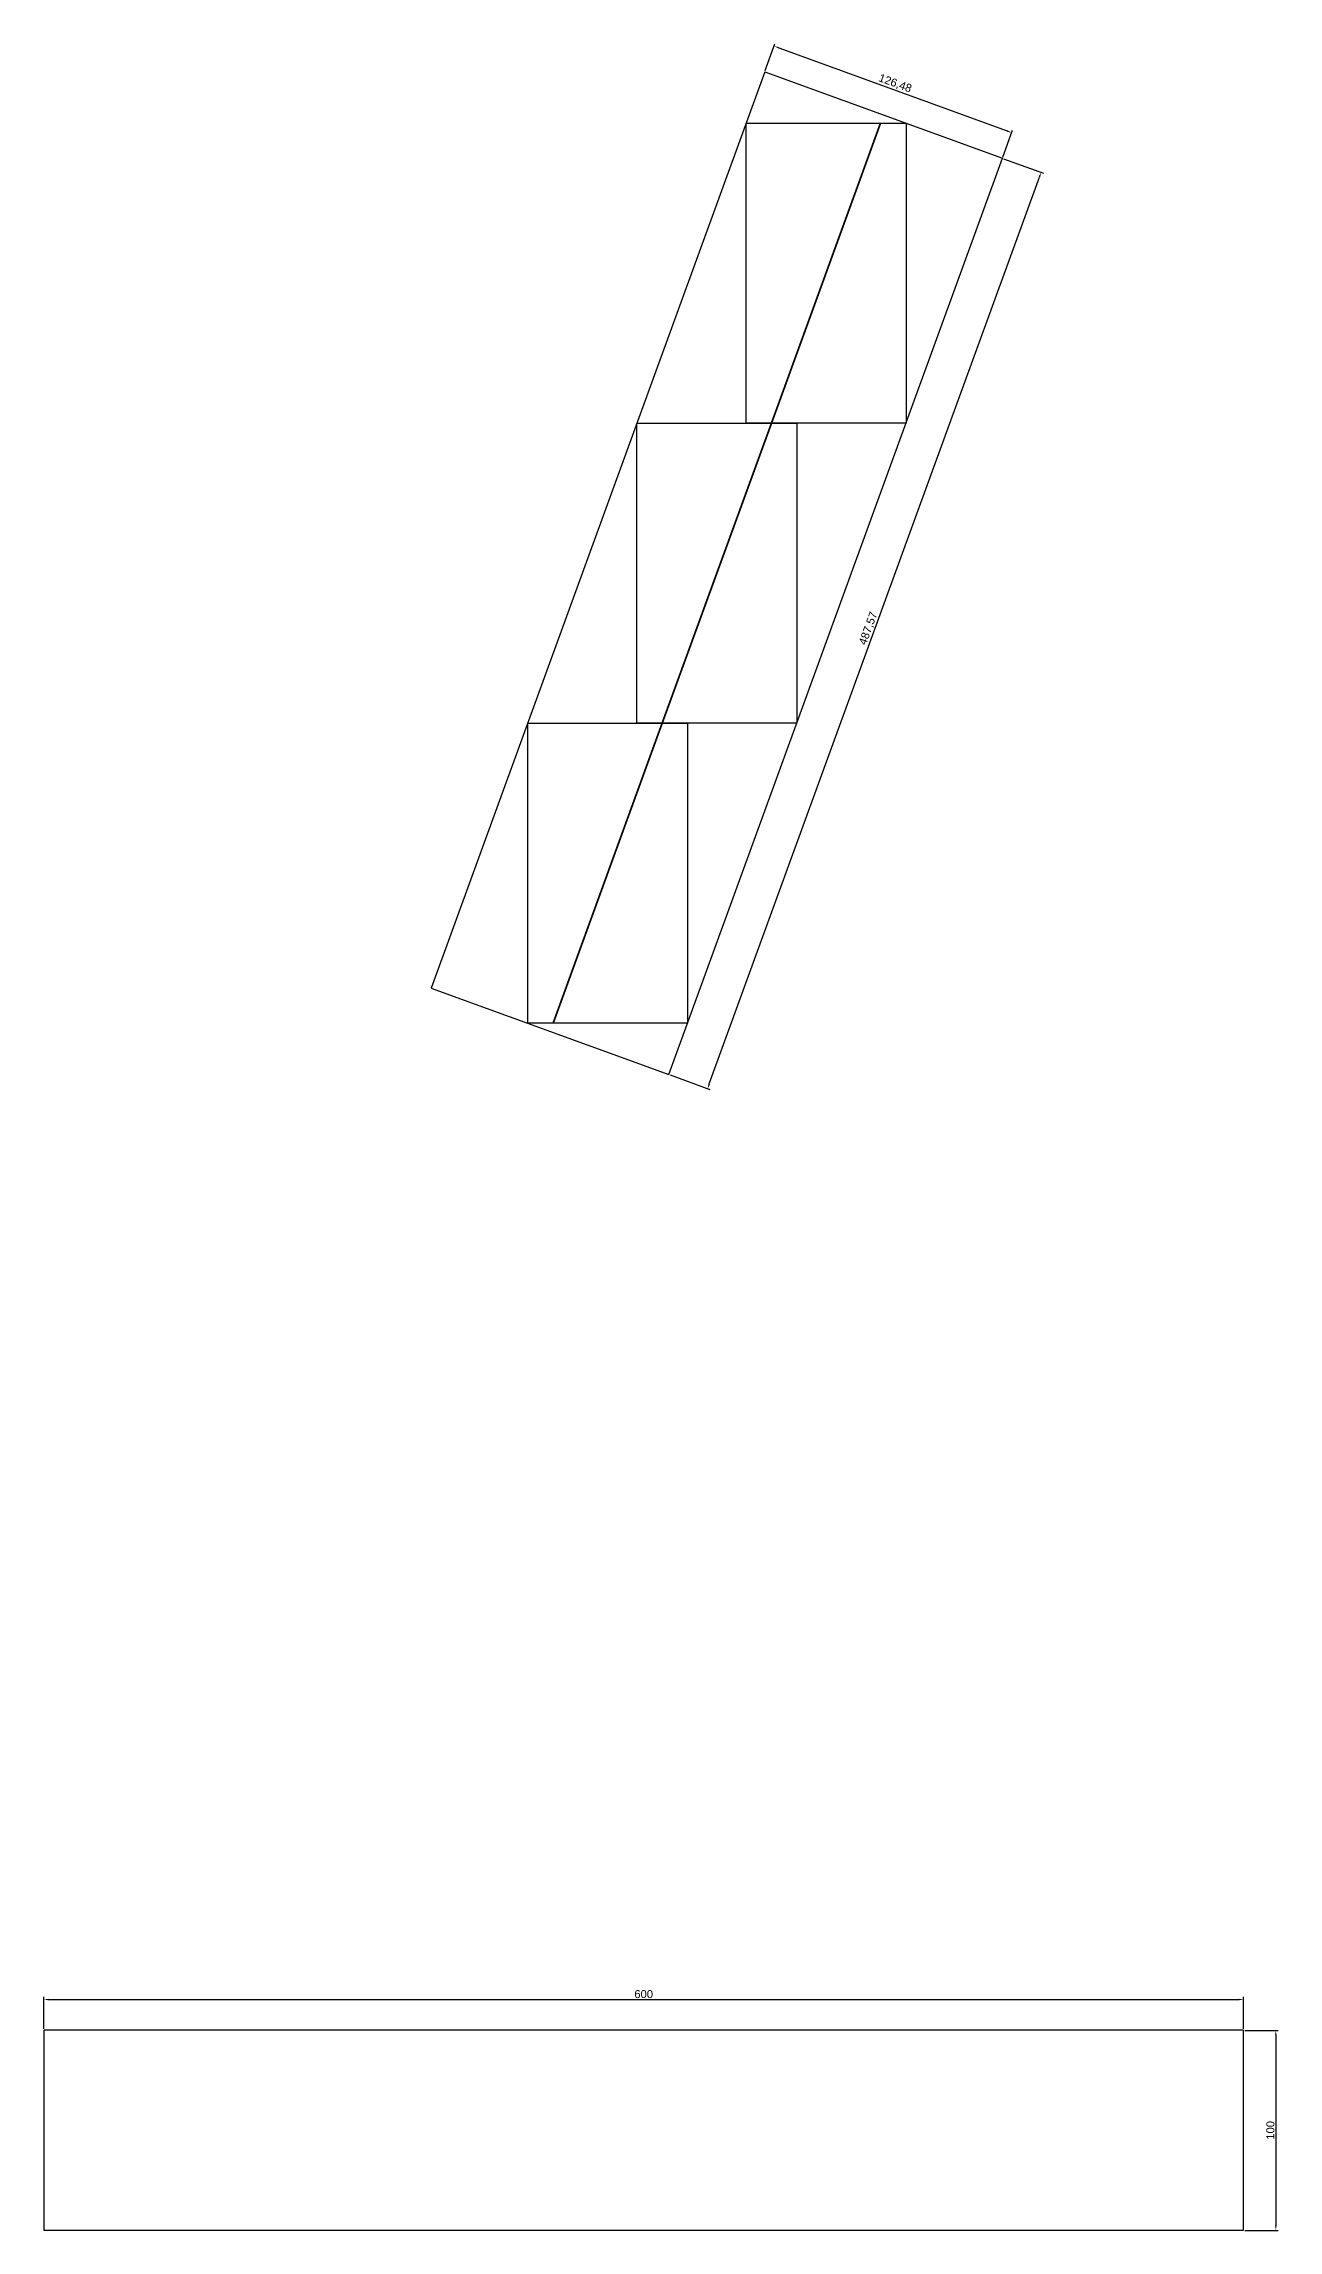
# Model space of a CAD drawing. Header units: millimetres. Extents: x 3071 to 17740, y -10095 to 4997.
# Drawn here: x 15152 to 15769, y -4332 to -3239 of the extents above; entities that cross this region are included whole.
import ezdxf

# ---------------------------------------------------------------- set-up
doc = ezdxf.new("R2010")
doc.units = ezdxf.units.MM
doc.layers.add('尺寸标注', color=6, linetype='Continuous')
doc.styles.get("Standard").update_dxf_attribs({"font": 'arial.ttf'})
doc.dimstyles.new('ISO-25-old', dxfattribs={"dimtxt": 4, "dimasz": 2.5, "dimexe": 1.25, "dimexo": 0.625, "dimtad": 1, "dimtxsty": 'Standard', "dimcen": 2.5, "dimadec": 0, "dimazin": 0, "dimtfac": 1, "dimtmove": 0, "dimatfit": 3, "dimfxl": 1, "dimarcsym": 0})

# ---------------------------------------------------------------- blocks, each defined once
blk = doc.blocks.new('*D228')
at = {"layer": 'Defpoints', "color": 0, "transparency": 16777216}
for p in [(15631, -3296.1), (15650.3, -3303.1), (15464.2, -3754.2)]:
    blk.add_point(p, dxfattribs=at)
at = {"layer": '尺寸标注', "color": 0, "lineweight": -2, "transparency": 16777216}
for p, q in [((15631.6, -3296.3), (15651.5, -3303.5)), ((15484.4, -3758.9), (15649.5, -3305.5)), ((15464.8, -3754.4), (15484.7, -3761.7))]:
    blk.add_line(p, q, dxfattribs=at)
at = {"layer": '尺寸标注', "color": 0, "transparency": 16777216}
for points in [[(15649.1, -3305.3), (15649.9, -3305.6), (15650.3, -3303.1)], [(15484, -3758.8), (15484.8, -3759.1), (15483.6, -3761.3)]]:
    blk.add_solid(points, dxfattribs=at)
at = {"layer": '尺寸标注', "color": 0, "transparency": 16777216, "insert": (15564.1, -3531.2), "char_height": 4, "attachment_point": 5, "rotation": 70}
blk.add_mtext('487,57', dxfattribs=at)
blk = doc.blocks.new('*D229')
at = {"layer": 'Defpoints', "color": 0, "transparency": 16777216}
for p in [(15512.1, -3252.8), (15635.6, -3283.3), (15631, -3296.1)]:
    blk.add_point(p, dxfattribs=at)
at = {"layer": '尺寸标注', "color": 0, "lineweight": -2, "transparency": 16777216}
for p, q in [((15512.3, -3252.2), (15517.2, -3238.8)), ((15519.1, -3240.8), (15633.3, -3282.4)), ((15631.2, -3295.5), (15636.1, -3282.1))]:
    blk.add_line(p, q, dxfattribs=at)
at = {"layer": '尺寸标注', "color": 0, "transparency": 16777216}
for points in [[(15519.3, -3240.5), (15519, -3241.2), (15516.8, -3240)], [(15633.4, -3282), (15633.2, -3282.8), (15635.6, -3283.3)]]:
    blk.add_solid(points, dxfattribs=at)
at = {"layer": '尺寸标注', "color": 0, "transparency": 16777216, "insert": (15577.3, -3258.8), "char_height": 4, "attachment_point": 5, "rotation": 340}
blk.add_mtext('126,48', dxfattribs=at)
blk = doc.blocks.new('*D232')
at = {"layer": 'Defpoints', "color": 0, "transparency": 16777216}
for p in [(15751.6, -4216.7), (15151.6, -4232.1), (15751.6, -4232.1)]:
    blk.add_point(p, dxfattribs=at)
at = {"layer": '尺寸标注', "color": 0, "lineweight": -2, "transparency": 16777216}
for p, q in [((15151.6, -4231.4), (15151.6, -4215.4)), ((15154.1, -4216.7), (15749.1, -4216.7)), ((15751.6, -4231.4), (15751.6, -4215.4))]:
    blk.add_line(p, q, dxfattribs=at)
at = {"layer": '尺寸标注', "color": 0, "transparency": 16777216}
for points in [[(15154.1, -4216.3), (15154.1, -4217.1), (15151.6, -4216.7)], [(15749.1, -4216.3), (15749.1, -4217.1), (15751.6, -4216.7)]]:
    blk.add_solid(points, dxfattribs=at)
at = {"layer": '尺寸标注', "color": 0, "transparency": 16777216, "insert": (15451.6, -4214), "char_height": 4, "attachment_point": 5}
blk.add_mtext('600', dxfattribs=at)
blk = doc.blocks.new('*D233')
at = {"layer": 'Defpoints', "color": 0, "transparency": 16777216}
for p in [(15751.6, -4232.1), (15751.6, -4332.1), (15767.7, -4332.1)]:
    blk.add_point(p, dxfattribs=at)
at = {"layer": '尺寸标注', "color": 0, "lineweight": -2, "transparency": 16777216}
for p, q in [((15752.2, -4232.1), (15768.9, -4232.1)), ((15767.7, -4234.6), (15767.7, -4329.6)), ((15752.2, -4332.1), (15768.9, -4332.1))]:
    blk.add_line(p, q, dxfattribs=at)
at = {"layer": '尺寸标注', "color": 0, "transparency": 16777216}
for points in [[(15767.3, -4234.6), (15768.1, -4234.6), (15767.7, -4232.1)], [(15767.3, -4329.6), (15768.1, -4329.6), (15767.7, -4332.1)]]:
    blk.add_solid(points, dxfattribs=at)
at = {"layer": '尺寸标注', "color": 0, "transparency": 16777216, "insert": (15765, -4282.1), "char_height": 4, "attachment_point": 5, "rotation": 90}
blk.add_mtext('100', dxfattribs=at)

msp = doc.modelspace()

# ---------------------------------------------------------------- linework, layer by layer
for p, q in [((15512.133, -3252.808), (15345.375, -3710.973)), ((15512.133, -3252.808), (15630.984, -3296.067)), ((15512.133, -3252.808), (15630.984, -3296.067)), ((15502.775, -3278.52), (15582.775, -3278.52)), ((15502.775, -3428.52), (15502.775, -3278.52)), ((15582.775, -3278.52), (15582.775, -3428.52)), ((15464.225, -3754.231), (15630.984, -3296.067)), ((15448.179, -3428.52), (15528.179, -3428.52)), ((15448.179, -3578.52), (15448.179, -3428.52)), ((15582.775, -3428.52), (15502.775, -3428.52)), ((15528.179, -3428.52), (15528.179, -3578.52)), ((15393.584, -3578.52), (15473.584, -3578.52)), ((15393.584, -3728.52), (15393.584, -3578.52)), ((15528.179, -3578.52), (15448.179, -3578.52)), ((15473.584, -3578.52), (15473.584, -3728.52)), ((15345.375, -3710.973), (15464.225, -3754.231)), ((15473.584, -3728.52), (15393.584, -3728.52)), ((15151.584, -4232.062), (15151.584, -4332.062)), ((15751.584, -4232.062), (15151.584, -4232.062)), ((15751.584, -4332.062), (15751.584, -4232.062)), ((15151.584, -4332.062), (15751.584, -4332.062))]:
    msp.add_line(p, q)
at = {"lineweight": 35}
for p, q in [((15515.477, -3428.52), (15570.073, -3278.52)), ((15460.881, -3578.52), (15515.477, -3428.52)), ((15406.286, -3728.52), (15460.881, -3578.52))]:
    msp.add_line(p, q, dxfattribs=at)

# ---------------------------------------------------------------- dimensions: what is measured, and where the dimension line sits
at = {"layer": '尺寸标注'}
for p1, p2, distance, picture, middle in [((15512.133, -3252.808), (15630.984, -3296.067), 13.639, '*D229', (15577.259, -3258.775)), ((15464.225, -3754.231), (15630.984, -3296.067), -20.588, '*D228', (15564.105, -3531.155)), ((15151.584, -4232.062), (15751.584, -4232.062), 15.376, '*D232', (15451.584, -4214.019)), ((15751.584, -4232.062), (15751.584, -4332.062), 16.093, '*D233', (15765.01, -4282.062))]:
    dim = msp.add_aligned_dim(p1=p1, p2=p2, distance=distance, dimstyle='ISO-25-old', dxfattribs=at)
    dim.commit()
    dim.dimension.update_dxf_attribs({"geometry": picture, "text_midpoint": middle})

doc.saveas('drawing.dxf')
